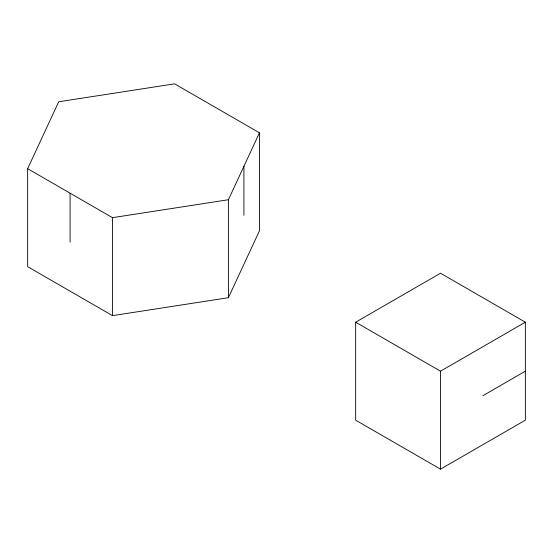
<?xml version="1.0" encoding="UTF-8"?>
<svg xmlns="http://www.w3.org/2000/svg" width="553" height="553" viewBox="0 0 553 553"><rect width="100%" height="100%" fill="white"/><g stroke="black" fill="none" stroke-linecap="round" stroke-linejoin="round"><path stroke-width="0.83" d="M27.65 168.686L58.708 101.773L174.603 83.842L259.447 132.824L259.447 230.795L228.396 297.714L112.494 315.639L27.65 266.657L27.65 168.686L112.494 217.668L228.396 199.744L259.447 132.824M355.662 322.205L440.506 273.217L525.35 322.205L525.35 420.176L440.506 469.158L355.662 420.176L355.662 322.205L440.506 371.187L525.35 322.205M482.928 395.678L525.35 371.187M440.506 371.187L440.506 469.158M243.921 166.287L243.921 215.269M228.396 199.744L228.396 297.714M112.494 217.668L112.494 315.639M70.072 193.177L70.072 242.166"/></g></svg>
